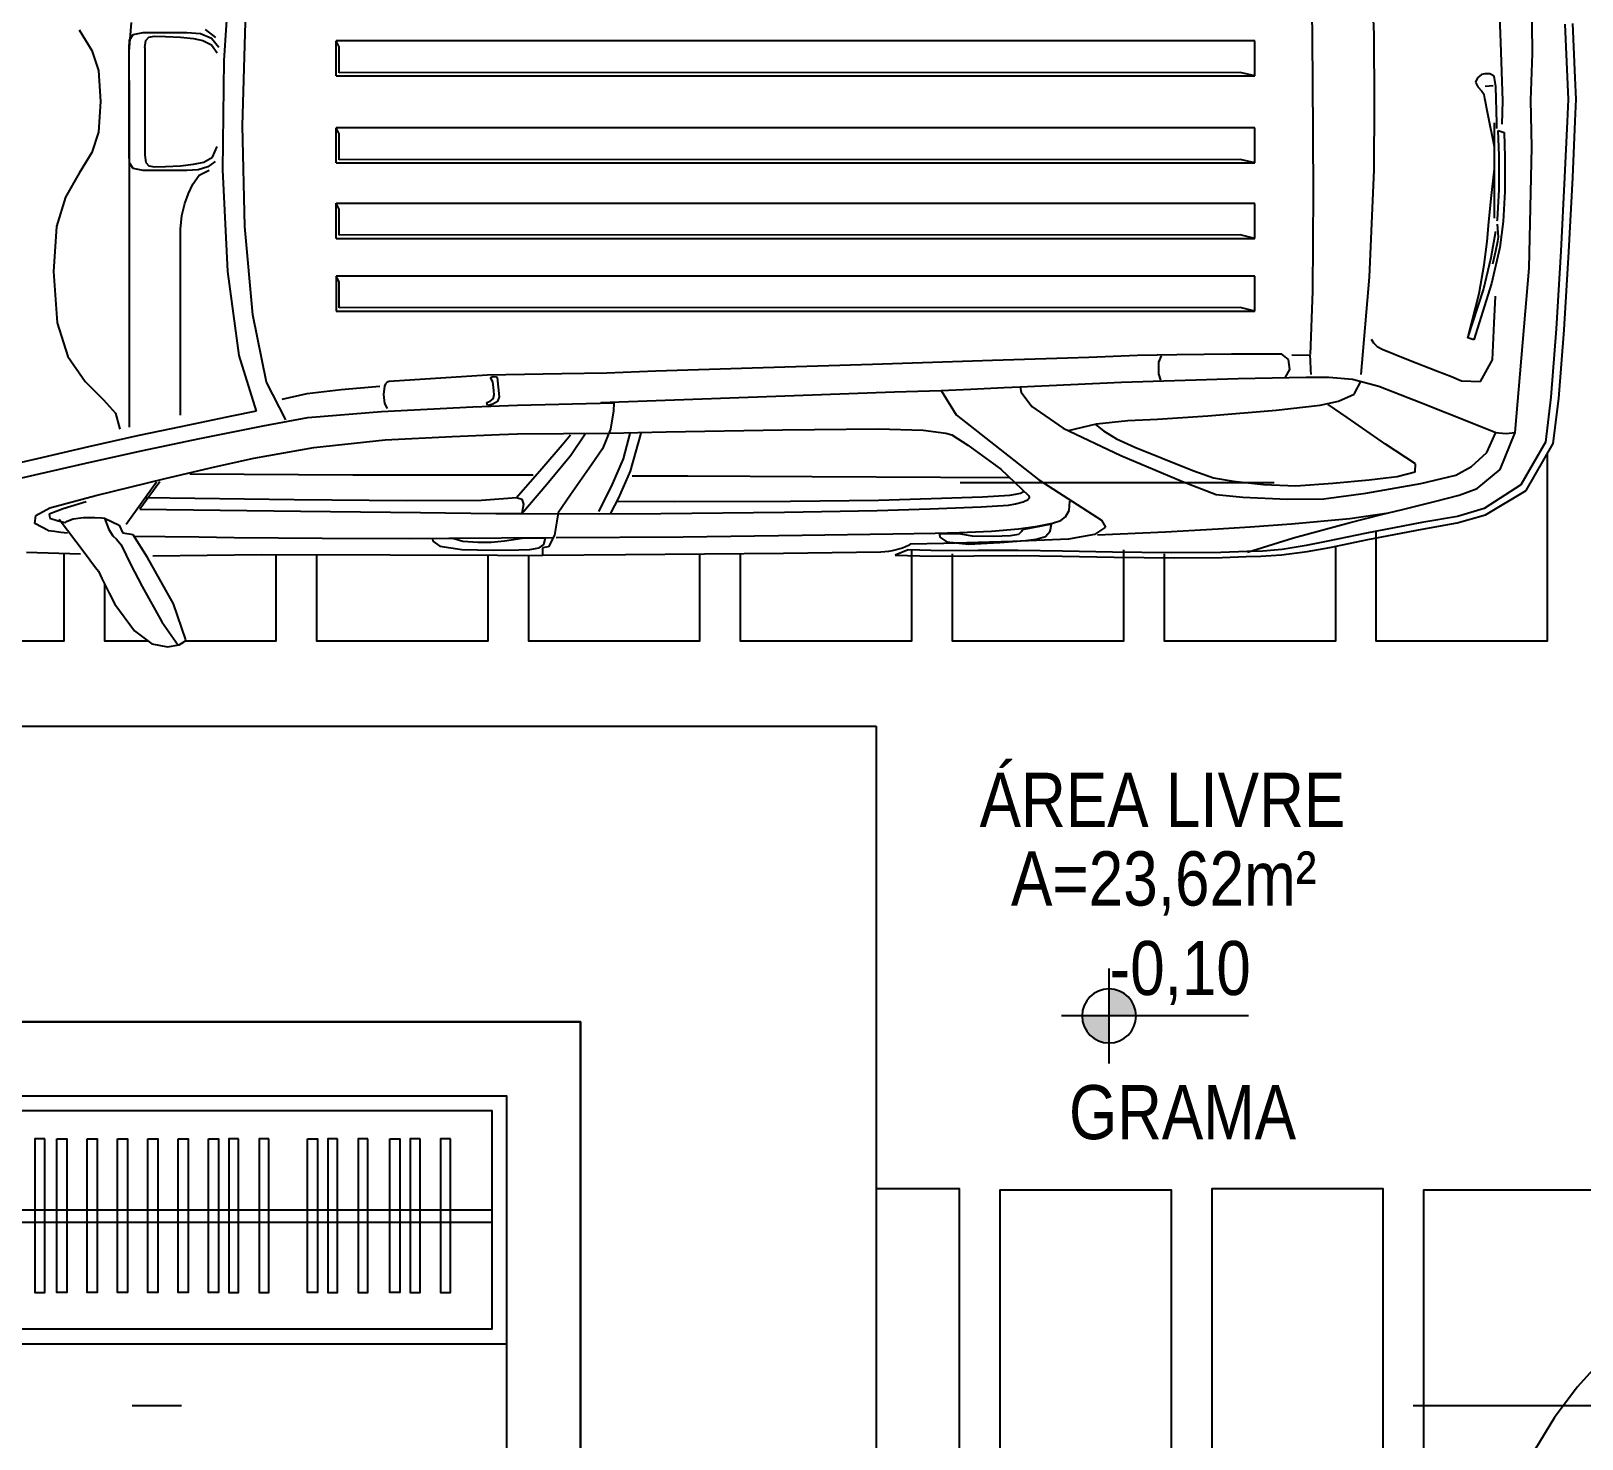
# Model space of a CAD drawing. Header units: millimetres. Extents: x -677 to -23, y -135 to 1112.
# Drawn here: x -116.84 to -113.692, y 844.537 to 847.395 of the extents above; entities that cross this region are included whole.
import ezdxf
from ezdxf.enums import TextEntityAlignment as Align

# ---------------------------------------------------------------- set-up
doc = ezdxf.new("R2010")
doc.units = ezdxf.units.MM
doc.header["$LTSCALE"] = 20
doc.header["$MEASUREMENT"] = 0
doc.header["$PDSIZE"] = -5
for name, pattern in [('DASHDOT2', [0.5, 0.25, -0.125, 0, -0.125]), ('HIDDEN2', [0.1875, 0.125, -0.0625]), ('TRAÇO-2PTOS_P', [0.625, 0.25, -0.125, 0, -0.125, 0, -0.125])]:
    doc.linetypes.add(name, pattern=pattern)
doc.layers.get('0').update_dxf_attribs({"linetype": 'CONTINUOUS'})
doc.layers.get('Defpoints').update_dxf_attribs({"linetype": 'CONTINUOUS'})
for name, color, linetype in [('003', 3, 'CONTINUOUS'), ('AR-ALV', 5, 'CONTINUOUS'), ('ARQ-COB-PROJ', 8, 'TRAÇO-2PTOS_P'), ('COTA', 7, 'CONTINUOUS'), ('DIVERSOS', 1, 'CONTINUOUS'), ('E-txt-g', 3, 'CONTINUOUS'), ('Layer1', 7, 'CONTINUOUS'), ('LAYER7', 4, 'CONTINUOUS')]:
    doc.layers.add(name, color=color, linetype=linetype)
for name, color, linetype, lineweight in [('E-Pen-C', 4, 'CONTINUOUS', 15), ('E-Pen-G', 3, 'CONTINUOUS', 30), ('E-Txt-W', 7, 'CONTINUOUS', 20)]:
    doc.layers.add(name, color=color, linetype=linetype, lineweight=lineweight)
doc.styles.add('F2', font='swissc.ttf')
doc.styles.add('REG60', font='romans.shx', dxfattribs={"width": 0.8, "height": 0.15})
doc.styles.add('REG80', font='romans.shx', dxfattribs={"width": 0.8, "height": 0.2})
doc.dimstyles.new('DIMENSION-1', dxfattribs={"dimtxt": 0.11, "dimasz": 0.07, "dimexe": 1, "dimexo": 0, "dimgap": 0.12, "dimtad": 1, "dimzin": 7, "dimdsep": 46, "dimtxsty": 'F2', "dimblk1": 'TRACO', "dimblk2": 'TRACO', "dimsah": 1, "dimcen": 1, "dimse1": 1, "dimse2": 1, "dimclrd": 256, "dimclre": 256, "dimclrt": 6, "dimadec": 0, "dimazin": 0, "dimtfac": 1, "dimtix": 1, "dimtmove": 2, "dimatfit": 3, "dimldrblk": 'TRACO', "dimfxl": 1, "dimtolj": 1, "dimtzin": 0, "dimarcsym": 0})

# ---------------------------------------------------------------- blocks, each defined once
blk = doc.blocks.new('Austin Mini dessus')
at = {"color": 8, "flags": 128}
for points in [[(1.1117, 3.9516), (1.1466, 3.978)], [(1.1466, 3.978), (1.1788, 3.984)], [(1.1671, 3.9332), (1.2, 3.9805)], [(1.1788, 3.984), (1.2025, 3.9796)], [(1.2159, 3.9699), (1.1905, 3.8965)], [(1.2025, 3.9796), (1.2133, 3.9732)], [(1.2133, 3.9732), (1.2159, 3.9699)], [(1.0718, 3.8974), (1.1117, 3.9516)], [(1.127, 3.8612), (1.1671, 3.9332)], [(1.0455, 3.8453), (1.0602, 3.8752)], [(1.0602, 3.8752), (1.0718, 3.8974)], [(1.1905, 3.8965), (1.1378, 3.8027)], [(1.0383, 3.8304), (1.0455, 3.8453)], [(1.1035, 3.8163), (1.127, 3.8612)], [(1.0093, 3.792), (1.0326, 3.8229)], [(1.0326, 3.8229), (1.0383, 3.8304)], [(1.0947, 3.7975), (1.1035, 3.8163)], [(0.8924, 3.7915), (1.0016, 3.7949)], [(0.9589, 3.7245), (1.0093, 3.792)], [(1.0842, 3.7768), (1.0947, 3.7975)], [(1.1378, 3.8027), (1.1088, 3.7563)], [(1.1489, 3.7991), (1.3693, 3.7967)], [(1.3693, 3.7967), (1.6304, 3.7968)], [(1.6304, 3.7968), (1.8484, 3.7979)], [(1.717, 3.7694), (1.7313, 3.7792)], [(1.7313, 3.7792), (1.7757, 3.7861)], [(1.7757, 3.7861), (1.8394, 3.7873)], [(1.8394, 3.7873), (1.8918, 3.7867)], [(1.8484, 3.7979), (1.9397, 3.7986)], [(1.8918, 3.7867), (1.9135, 3.786)], [(1.9135, 3.786), (1.9326, 3.7832)], [(1.9326, 3.7832), (1.942, 3.7759)], [(2.1078, 3.7972), (1.9397, 3.7986)], [(1.9397, 3.7828), (1.9397, 3.798)], [(1.952, 3.781), (1.9397, 3.7828)], [(1.9641, 3.7571), (1.952, 3.781)], [(2.4284, 3.7942), (2.1078, 3.7972)], [(2.6259, 3.7916), (2.4284, 3.7942)], [(2.6343, 3.7911), (2.6259, 3.7916)], [(2.642, 3.7903), (2.6343, 3.7911)], [(2.649, 3.7893), (2.642, 3.7903)], [(2.6704, 3.7837), (2.649, 3.7893)], [(2.6551, 3.7981), (2.7306, 3.7997)], [(2.6814, 3.7868), (2.6551, 3.7981)], [(2.6822, 3.7782), (2.6704, 3.7837)], [(2.7507, 3.7887), (2.6814, 3.7868)], [(2.6858, 3.7757), (2.6822, 3.7782)], [(2.7306, 3.7997), (2.8147, 3.7991)], [(2.8237, 3.7886), (2.7507, 3.7887)], [(2.8147, 3.7991), (2.9021, 3.7984)], [(2.9048, 3.7882), (2.8237, 3.7886)], [(2.9021, 3.7984), (2.9944, 3.7997)], [(2.9951, 3.7894), (2.9048, 3.7882)], [(2.9944, 3.7997), (3.0997, 3.8021)], [(3.0966, 3.7917), (2.9951, 3.7894)], [(3.2164, 3.793), (3.0966, 3.7917)], [(3.0997, 3.8021), (3.2215, 3.8034)], [(3.316, 3.7921), (3.2164, 3.793)], [(3.2215, 3.8034), (3.3188, 3.8025)], [(3.3693, 3.7904), (3.316, 3.7921)], [(3.3188, 3.8025), (3.3675, 3.8008)], [(3.3675, 3.8008), (3.3972, 3.7998)], [(3.4015, 3.7895), (3.3693, 3.7904)], [(3.3706, 3.7916), (3.4639, 3.7624)], [(3.3972, 3.7998), (3.439, 3.7972)], [(3.4406, 3.7862), (3.4015, 3.7895)], [(3.439, 3.7972), (3.4912, 3.7905)], [(3.4894, 3.7783), (3.4406, 3.7862)], [(3.5334, 3.7691), (3.4894, 3.7783)], [(3.4912, 3.7905), (3.5375, 3.7819)], [(3.5375, 3.7819), (3.6147, 3.7659)], [(0.936, 3.7475), (0.9091, 3.7332)], [(0.936, 3.7475), (0.949, 3.7493)], [(0.949, 3.7493), (0.9623, 3.751)], [(0.9623, 3.751), (0.9758, 3.7525)], [(1.0594, 3.7455), (1.0677, 3.7588)], [(1.0677, 3.7588), (1.0753, 3.7651)], [(1.0753, 3.7651), (1.0842, 3.7768)], [(1.0806, 3.7369), (1.0877, 3.7528)], [(1.1088, 3.7563), (1.0877, 3.7528)], [(1.1098, 3.7592), (1.174, 3.7599)], [(1.174, 3.7599), (1.2419, 3.7604)], [(1.2419, 3.7604), (1.3135, 3.7616)], [(1.3135, 3.7616), (1.4923, 3.7636)], [(1.4923, 3.7636), (1.6691, 3.7637)], [(1.6691, 3.7637), (1.7492, 3.7633)], [(1.716, 3.7644), (1.717, 3.7694)], [(1.7576, 3.764), (1.716, 3.7644)], [(1.7492, 3.7633), (1.9626, 3.7616)], [(1.7781, 3.7702), (1.7576, 3.764)], [(1.8082, 3.7719), (1.7781, 3.7702)], [(1.8354, 3.7719), (1.8082, 3.7719)], [(1.8622, 3.7696), (1.8354, 3.7719)], [(1.8896, 3.7653), (1.8622, 3.7696)], [(1.9022, 3.763), (1.8896, 3.7653)], [(1.9455, 3.763), (1.9022, 3.763)], [(1.942, 3.7759), (1.9455, 3.763)], [(1.9688, 3.7285), (1.9641, 3.7571)], [(1.9674, 3.7618), (2.2252, 3.7604)], [(2.2252, 3.7604), (2.4664, 3.7574)], [(2.4664, 3.7574), (2.6503, 3.7544)], [(2.6503, 3.7544), (2.7365, 3.753)], [(2.7538, 3.7741), (2.6858, 3.7757)], [(2.7365, 3.753), (2.7855, 3.7519)], [(2.7449, 3.7554), (2.7458, 3.7609)], [(2.7845, 3.7544), (2.7449, 3.7554)], [(2.7458, 3.7609), (2.7598, 3.7709)], [(2.8931, 3.7702), (2.7538, 3.7741)], [(2.7598, 3.7709), (2.8041, 3.7753)], [(2.8122, 3.7594), (2.7845, 3.7544)], [(2.7855, 3.7519), (2.851, 3.7488)], [(2.8041, 3.7753), (2.8678, 3.772)], [(2.8551, 3.7596), (2.8122, 3.7594)], [(2.851, 3.7488), (2.9058, 3.7442)], [(2.8891, 3.7588), (2.8551, 3.7596)], [(2.8678, 3.772), (2.9199, 3.7677)], [(2.9053, 3.7556), (2.8891, 3.7588)], [(3.0069, 3.7651), (2.8931, 3.7702)], [(2.9118, 3.7497), (2.9053, 3.7556)], [(2.913, 3.7465), (2.9118, 3.7497)], [(2.9725, 3.7349), (2.913, 3.7465)], [(2.9199, 3.7677), (2.9416, 3.7655)], [(2.9416, 3.7655), (2.9606, 3.76)], [(2.9606, 3.76), (2.9698, 3.7493)], [(2.9698, 3.7493), (2.9725, 3.7349)], [(3.0599, 3.7557), (3.0069, 3.7651)], [(3.0819, 3.7412), (3.0599, 3.7557)], [(3.0661, 3.7568), (3.2036, 3.7505)], [(3.2036, 3.7505), (3.3106, 3.7441)], [(3.4639, 3.7624), (3.5784, 3.7316)], [(3.6119, 3.753), (3.5334, 3.7691)], [(3.7239, 3.7317), (3.6119, 3.753)], [(3.6147, 3.7659), (3.7245, 3.7448)], [(0.9091, 3.7332), (0.9111, 3.717)], [(0.9111, 3.717), (0.9395, 3.7016)], [(0.9383, 3.7145), (0.9395, 3.7228)], [(0.9665, 3.7034), (0.9383, 3.7145)], [(0.9395, 3.7228), (0.9564, 3.7282)], [(0.9564, 3.7282), (0.9673, 3.7309)], [(0.9673, 3.7309), (0.9712, 3.7316)], [(0.9712, 3.7316), (0.975, 3.7288)], [(0.975, 3.7288), (0.9869, 3.7238)], [(0.9869, 3.7238), (1.0083, 3.721)], [(1.0083, 3.721), (1.031, 3.7215)], [(1.031, 3.7215), (1.0455, 3.7223)], [(1.0455, 3.7223), (1.0506, 3.7228)], [(1.0506, 3.7228), (1.0594, 3.7455)], [(1.0506, 3.7228), (1.0806, 3.7369)], [(1.0947, 3.7351), (1.1565, 3.6487)], [(1.9715, 3.7117), (1.9688, 3.7285)], [(2.9058, 3.7442), (2.9441, 3.7386)], [(2.9441, 3.7386), (2.9744, 3.7329)], [(2.9469, 3.6452), (3.0743, 3.7267)], [(2.9744, 3.7329), (2.9916, 3.7274)], [(2.9916, 3.7274), (3.001, 3.7198)], [(3.001, 3.7198), (3.0087, 3.7071)], [(3.0743, 3.7267), (3.0819, 3.7412)], [(3.3106, 3.7441), (3.3759, 3.7402)], [(3.3759, 3.7402), (3.4593, 3.7344)], [(3.4593, 3.7344), (3.5777, 3.7235)], [(3.5777, 3.7235), (3.6563, 3.7118)], [(3.5784, 3.7316), (3.6421, 3.7153)], [(3.6421, 3.7153), (3.6846, 3.7048)], [(3.7964, 3.7192), (3.7239, 3.7317)], [(3.7245, 3.7448), (3.7958, 3.7324)], [(3.7958, 3.7324), (3.8536, 3.716)], [(3.8504, 3.7028), (3.7964, 3.7192)], [(3.8536, 3.716), (3.9358, 3.6662)], [(0.9395, 3.7016), (1.0331, 3.6766)], [(1.0136, 3.6893), (0.9665, 3.7034)], [(1.1226, 3.7043), (1.4484, 3.7087)], [(1.1626, 3.649), (1.1226, 3.7043)], [(1.1335, 3.6804), (1.4355, 3.6849)], [(1.4355, 3.6849), (1.6643, 3.6871)], [(1.4484, 3.7087), (1.6921, 3.7115)], [(1.6643, 3.6871), (1.816, 3.6859)], [(1.6921, 3.7115), (1.8449, 3.713)], [(1.816, 3.6859), (1.8868, 3.6804)], [(1.8449, 3.713), (1.8979, 3.7134)], [(1.8868, 3.6804), (1.8979, 3.6843)], [(1.8979, 3.7134), (2.0543, 3.714)], [(1.8979, 3.7134), (1.9484, 3.6539)], [(1.9009, 3.6943), (1.8979, 3.7134)], [(1.8979, 3.6843), (1.9009, 3.6943)], [(1.9964, 3.6756), (1.9715, 3.7117)], [(2.0537, 3.7091), (2.0796, 3.6584)], [(2.0543, 3.714), (2.1798, 3.7129)], [(2.094, 3.6816), (2.0773, 3.7122)], [(2.0918, 3.6884), (2.2083, 3.6887)], [(2.1798, 3.7129), (2.4309, 3.7103)], [(2.2083, 3.6887), (2.4426, 3.6885)], [(2.4309, 3.7103), (2.6188, 3.7069)], [(2.4426, 3.6885), (2.6215, 3.6864)], [(2.6188, 3.7069), (2.7259, 3.7034)], [(2.6215, 3.6864), (2.7286, 3.6829)], [(2.7259, 3.7034), (2.8298, 3.6998)], [(2.7286, 3.6829), (2.8326, 3.6793)], [(2.8298, 3.6998), (2.8852, 3.6963)], [(2.8852, 3.6963), (2.8995, 3.6935)], [(2.8995, 3.6935), (2.9148, 3.6898)], [(2.9148, 3.6898), (2.9254, 3.6845)], [(2.9269, 3.6823), (2.9254, 3.6845)], [(3.0087, 3.7071), (3.01, 3.6884)], [(3.361, 3.68), (3.4507, 3.6839)], [(3.4507, 3.6839), (3.525, 3.6834)], [(3.525, 3.6834), (3.6102, 3.6722)], [(3.6846, 3.7048), (3.7528, 3.688)], [(3.7528, 3.688), (3.8, 3.6763)], [(3.9251, 3.6552), (3.8504, 3.7028)], [(1.0331, 3.6766), (1.174, 3.6425)], [(1.8868, 3.6804), (1.9382, 3.6219)], [(1.9484, 3.6539), (1.9968, 3.5949)], [(2.0389, 3.6143), (1.9964, 3.6756)], [(2.0796, 3.6584), (2.1036, 3.6021)], [(2.1175, 3.6272), (2.094, 3.6816)], [(2.8326, 3.6793), (2.8879, 3.6758)], [(2.8698, 3.6229), (2.9257, 3.6769)], [(2.8879, 3.6758), (2.8994, 3.674)], [(2.8994, 3.674), (2.9094, 3.6722)], [(2.9094, 3.6722), (2.9171, 3.6679)], [(2.9257, 3.6769), (2.9271, 3.6797)], [(2.9271, 3.6797), (2.9269, 3.6823)], [(3.2381, 3.6482), (3.3067, 3.6745)], [(3.3067, 3.6745), (3.361, 3.68)], [(3.3411, 3.6477), (3.4025, 3.6546)], [(3.4025, 3.6546), (3.4682, 3.6568)], [(3.4682, 3.6568), (3.5432, 3.6518)], [(3.5432, 3.6518), (3.6174, 3.6446)], [(3.6102, 3.6722), (3.7219, 3.6526)], [(3.7219, 3.6526), (3.793, 3.6355)], [(3.8, 3.6763), (3.8361, 3.6624)], [(3.8361, 3.6624), (3.8831, 3.6237)], [(3.9748, 3.5682), (3.9251, 3.6552)], [(3.9358, 3.6662), (3.9909, 3.5714)], [(0.8566, 3.6469), (0.909, 3.6348)], [(0.909, 3.6348), (1.0218, 3.609)], [(1.174, 3.6425), (1.2747, 3.6187)], [(1.2235, 3.6328), (1.5547, 3.6348)], [(1.5547, 3.6348), (1.8149, 3.6349)], [(1.8149, 3.6349), (1.9203, 3.6346)], [(1.9382, 3.6219), (1.9794, 3.5737)], [(2.1391, 3.55), (2.1175, 3.6272)], [(2.1218, 3.6365), (2.2347, 3.637)], [(2.2347, 3.637), (2.4865, 3.6382)], [(2.4865, 3.6382), (2.7473, 3.6393)], [(2.7473, 3.6393), (2.8869, 3.6399)], [(2.7793, 3.5129), (2.9469, 3.6452)], [(2.7871, 3.6502), (3.4246, 3.6502)], [(2.8029, 3.5745), (2.8698, 3.6229)], [(3.1134, 3.5955), (3.2381, 3.6482)], [(3.1969, 3.6007), (3.2592, 3.6259)], [(3.2592, 3.6259), (3.3014, 3.6408)], [(3.3014, 3.6408), (3.3411, 3.6477)], [(3.6174, 3.6446), (3.651, 3.6408)], [(3.651, 3.6408), (3.6741, 3.6378)], [(3.6741, 3.6378), (3.7107, 3.6285)], [(3.7107, 3.6285), (3.7113, 3.6124)], [(3.793, 3.6355), (3.8251, 3.6178)], [(3.8831, 3.6237), (3.9133, 3.5491)], [(0.9143, 3.6021), (0.8666, 3.6133)], [(1.0183, 3.578), (0.9143, 3.6021)], [(1.0218, 3.609), (1.1282, 3.5852)], [(1.2747, 3.6187), (1.3537, 3.601)], [(1.3537, 3.601), (1.4755, 3.5794)], [(1.9968, 3.5949), (2.0262, 3.5518)], [(2.0615, 3.5818), (2.0389, 3.6143)], [(2.1036, 3.6021), (2.1179, 3.5483)], [(2.9962, 3.5397), (3.1134, 3.5955)], [(3.1417, 3.5787), (3.1969, 3.6007)], [(3.7113, 3.6124), (3.6503, 3.5725)], [(3.8251, 3.6178), (3.8563, 3.5892)], [(3.8563, 3.5892), (3.8742, 3.5491)], [(1.12, 3.5551), (1.0183, 3.578)], [(1.1282, 3.5852), (1.2404, 3.5618)], [(1.2404, 3.5618), (1.3729, 3.5353)], [(1.4755, 3.5794), (1.6204, 3.564)], [(1.6204, 3.564), (1.7565, 3.5569)], [(1.7565, 3.5569), (1.8523, 3.5529)], [(1.9794, 3.5737), (1.9962, 3.5536)], [(2.0778, 3.5418), (2.0615, 3.5818)], [(2.7705, 3.5534), (2.8029, 3.5745)], [(3.0778, 3.5457), (3.1044, 3.562)], [(3.1044, 3.562), (3.1417, 3.5787)], [(3.6503, 3.5725), (3.5724, 3.5187)], [(3.9862, 3.4773), (3.9748, 3.5682)], [(3.9909, 3.5714), (4.0023, 3.48)], [(1.0731, 3.5095), (1.0817, 3.5421)], [(1.1011, 3.5379), (1.1017, 3.2922)], [(1.2053, 3.5371), (1.12, 3.5551)], [(1.3084, 3.5158), (1.2053, 3.5371)], [(1.3729, 3.5353), (1.4635, 3.5186)], [(1.8523, 3.5529), (1.8885, 3.5517)], [(1.8885, 3.5517), (2.0756, 3.55)], [(2.0756, 3.55), (2.1906, 3.5477)], [(2.0837, 3.5046), (2.0778, 3.5418)], [(2.1906, 3.5477), (2.4267, 3.5434)], [(2.4267, 3.5434), (2.6206, 3.5411)], [(2.6206, 3.5411), (2.712, 3.5443)], [(2.712, 3.5443), (2.7579, 3.5502)], [(2.7579, 3.5502), (2.7705, 3.5534)], [(2.9326, 3.496), (2.9962, 3.5397)], [(3.0068, 3.545), (3.0636, 3.5315)], [(3.0618, 3.5326), (3.0778, 3.5457)], [(3.0636, 3.5315), (3.1275, 3.5247)], [(3.7236, 3.4885), (3.8253, 3.5293)], [(3.8253, 3.5293), (3.8742, 3.5491)], [(3.8742, 3.5491), (3.8804, 3.5498)], [(3.8804, 3.5498), (3.8953, 3.5506)], [(3.8953, 3.5506), (3.9133, 3.5491)], [(3.9133, 3.5491), (3.9421, 3.2156)], [(1.0484, 3.4825), (1.0731, 3.5095)], [(1.2049, 3.5135), (1.2049, 3.1364)], [(1.3585, 3.5054), (1.3084, 3.5158)], [(1.323, 3.3924), (1.3585, 3.5054)], [(1.4186, 3.5228), (1.3793, 3.4466)], [(1.4635, 3.5186), (1.6129, 3.5061)], [(1.6129, 3.5061), (1.7979, 3.497)], [(1.619, 3.4901), (1.6245, 3.4999)], [(1.7979, 3.497), (1.8885, 3.4935)], [(1.8276, 3.494), (1.8263, 3.4879)], [(1.8388, 3.4912), (1.8276, 3.494)], [(2.0844, 3.4883), (2.0837, 3.5046)], [(2.7489, 3.4635), (2.7793, 3.5129)], [(2.9113, 3.4668), (2.9326, 3.496)], [(3.1275, 3.5247), (3.1878, 3.5219)], [(3.1878, 3.5219), (3.29, 3.5153)], [(3.29, 3.5153), (3.4288, 3.5036)], [(3.4288, 3.5036), (3.5179, 3.4935)], [(3.5724, 3.5187), (3.5339, 3.4917)], [(1.0114, 3.445), (1.0484, 3.4825)], [(1.4113, 3.481), (1.462, 3.47)], [(1.462, 3.47), (1.5309, 3.4613)], [(1.6169, 3.4714), (1.619, 3.4901)], [(1.6186, 3.4546), (1.6169, 3.4714)], [(1.8263, 3.4879), (1.8336, 3.4853)], [(1.8336, 3.4853), (1.8396, 3.4804)], [(1.8409, 3.4637), (1.8386, 3.4462)], [(1.8484, 3.4859), (1.8388, 3.4912)], [(1.8396, 3.4804), (1.8416, 3.4732)], [(1.8416, 3.4732), (1.8409, 3.4637)], [(1.8478, 3.437), (1.8517, 3.4767)], [(1.8517, 3.4767), (1.8484, 3.4859)], [(1.8885, 3.4935), (2.0844, 3.4883)], [(2.0579, 3.4882), (2.4134, 3.475)], [(2.4134, 3.475), (2.6537, 3.4666)], [(2.6537, 3.4666), (2.7489, 3.4635)], [(2.7489, 3.4635), (2.8086, 3.4608)], [(2.9092, 3.4563), (2.9113, 3.4668)], [(3.5179, 3.4935), (3.5549, 3.4854)], [(3.5549, 3.4854), (3.5868, 3.4709)], [(3.5868, 3.4709), (3.6013, 3.4438)], [(3.6368, 3.4545), (3.7236, 3.4885)], [(3.9969, 3.3387), (3.9862, 3.4773)], [(4.0023, 3.48), (4.0132, 3.3405)], [(0.9762, 3.3945), (1.0114, 3.445)], [(1.3793, 3.4466), (1.3517, 3.3099)], [(1.5309, 3.4613), (1.6094, 3.4548)], [(1.6207, 3.4502), (1.6186, 3.4546)], [(1.6242, 3.4468), (1.6207, 3.4502)], [(1.6285, 3.4452), (1.6242, 3.4468)], [(1.8272, 3.4328), (1.6285, 3.4452)], [(1.9786, 3.4297), (1.8272, 3.4328)], [(1.8386, 3.4462), (1.8339, 3.4369)], [(1.8339, 3.4369), (1.8395, 3.4349)], [(1.8395, 3.4349), (1.8452, 3.4359)], [(1.8452, 3.4359), (1.8478, 3.437)], [(2.8086, 3.4608), (2.8767, 3.4577)], [(2.8767, 3.4577), (2.9092, 3.4563)], [(2.9092, 3.4563), (3.1149, 3.4465)], [(3.1149, 3.4465), (3.3513, 3.4394)], [(3.1945, 3.4428), (3.1904, 3.4299)], [(3.3513, 3.4394), (3.4895, 3.4367)], [(3.4471, 3.4365), (3.4563, 3.4213)], [(3.4895, 3.4367), (3.5356, 3.4366)], [(3.4982, 3.4219), (3.4986, 3.4312)], [(3.5356, 3.4366), (3.5836, 3.4404)], [(3.5836, 3.4404), (3.6368, 3.4545)], [(3.6013, 3.4314), (3.6181, 3.2335)], [(3.756, 3.4243), (3.7841, 3.435)], [(3.7841, 3.435), (3.8045, 3.444)], [(3.8045, 3.444), (3.8435, 3.4455)], [(3.8435, 3.4455), (3.8675, 3.4012)], [(2.0699, 3.4284), (1.9786, 3.4297)], [(2.1695, 3.4247), (2.0699, 3.4284)], [(2.3653, 3.4184), (2.1695, 3.4247)], [(2.6091, 3.4106), (2.3653, 3.4184)], [(2.8528, 3.4028), (2.6091, 3.4106)], [(3.0481, 3.3965), (2.8528, 3.4028)], [(3.1904, 3.4299), (3.1906, 3.4059)], [(3.1906, 3.4059), (3.1955, 3.3932)], [(3.4534, 3.4004), (3.4403, 3.3899)], [(3.4563, 3.4213), (3.4534, 3.4004)], [(3.4969, 3.3921), (3.4973, 3.4027)], [(3.4973, 3.4027), (3.4982, 3.4219)], [(3.6439, 3.38), (3.6968, 3.4013)], [(3.6968, 3.4013), (3.756, 3.4243)], [(3.8675, 3.4012), (3.8692, 3.3713)], [(0.9547, 3.3266), (0.9762, 3.3945)], [(1.3004, 3.222), (1.323, 3.3924)], [(3.147, 3.3929), (3.0481, 3.3965)], [(3.2267, 3.3909), (3.147, 3.3929)], [(3.3378, 3.39), (3.2267, 3.3909)], [(3.4403, 3.3899), (3.3378, 3.39)], [(3.4605, 3.391), (3.4969, 3.3921)], [(3.4984, 3.3906), (3.5032, 3.2619)], [(3.6261, 3.3671), (3.6334, 3.3741)], [(3.6334, 3.3741), (3.6439, 3.38)], [(3.8692, 3.3713), (3.8712, 3.3271)], [(3.6215, 3.3593), (3.6261, 3.3671)], [(3.8294, 3.3605), (3.8176, 3.3569)], [(3.8176, 3.3569), (3.8402, 3.2669)], [(3.8176, 3.3569), (3.8491, 3.259)], [(3.8656, 3.2467), (3.8294, 3.3605)], [(4.0064, 3.181), (3.9969, 3.3387)], [(4.0132, 3.3405), (4.0227, 3.1819)], [(0.9474, 3.2223), (0.9547, 3.3266)], [(1.3517, 3.3099), (1.3356, 3.1305)], [(3.8712, 3.3271), (3.8736, 3.2722)], [(1.1017, 3.2922), (1.1017, 3.0712)], [(1.521, 3.3024), (3.3849, 3.3024)], [(1.521, 3.2314), (1.521, 3.3024)], [(3.3552, 3.2953), (1.5269, 3.296)], [(1.5269, 3.296), (1.5269, 3.2434)], [(3.3849, 3.3024), (3.3552, 3.2953)], [(3.3849, 3.3024), (3.3849, 3.2314)], [(1.5269, 3.2434), (1.521, 3.2314)], [(3.5032, 3.2619), (3.5043, 3.0618)], [(3.8402, 3.2669), (3.8508, 3.2084)], [(3.8491, 3.259), (3.8648, 3.1939)], [(3.8822, 3.1732), (3.8656, 3.2467)], [(0.9535, 3.1308), (0.9474, 3.2223)], [(1.2904, 3.0155), (1.3004, 3.222)], [(3.3849, 3.2314), (1.521, 3.2314)], [(3.6181, 3.2335), (3.6277, 3.0159)], [(3.9421, 3.2156), (3.9474, 2.9699)], [(3.8508, 3.2084), (3.8565, 3.1612)], [(3.8648, 3.1939), (3.8741, 3.1401)], [(3.868, 3.2065), (3.8741, 3.1805)], [(3.8741, 3.1805), (3.8782, 3.1603)], [(4.0139, 3.0308), (4.0064, 3.181)], [(4.0227, 3.1819), (4.0303, 3.0312)], [(1.521, 3.1548), (3.3849, 3.1548)], [(1.521, 3.1548), (3.3849, 3.1548)], [(1.521, 3.1548), (1.521, 3.0837)], [(3.3552, 3.1477), (1.5269, 3.1484)], [(1.5269, 3.1484), (1.5269, 3.0958)], [(3.3849, 3.1548), (3.3552, 3.1477)], [(3.3849, 3.1548), (3.3849, 3.0838)], [(3.8565, 3.1612), (3.8604, 3.1213)], [(3.8797, 3.1523), (3.8778, 3.1263)], [(3.8782, 3.1603), (3.8797, 3.1523)], [(3.8893, 3.1208), (3.8822, 3.1732)], [(0.9712, 3.0712), (0.9535, 3.1308)], [(1.2049, 3.1364), (1.2077, 3.1082)], [(1.3356, 3.1305), (1.3308, 2.9266)], [(3.8604, 3.1213), (3.8653, 3.0676)], [(3.8772, 3.1193), (3.8773, 3.1186)], [(3.8773, 3.1186), (3.8774, 3.1179)], [(3.8774, 3.1179), (3.8775, 3.1172)], [(3.8775, 3.1172), (3.8809, 3.056)], [(3.8927, 3.0595), (3.8893, 3.1208)], [(1.2077, 3.1082), (1.214, 3.084)], [(1.5269, 3.0958), (1.521, 3.0837)], [(3.8718, 3.1136), (3.8718, 3.0663)], [(0.9991, 3.0226), (0.9712, 3.0712)], [(1.1017, 3.0712), (1.1013, 2.893)], [(1.214, 3.084), (1.2213, 3.064)], [(1.2213, 3.064), (1.2296, 3.0447)], [(3.3849, 3.0838), (1.521, 3.0838)], [(3.5043, 3.0618), (3.503, 2.8311)], [(3.8653, 3.0676), (3.8715, 3.0137)], [(3.8718, 3.0663), (3.8715, 2.9763)], [(3.8809, 3.056), (3.8809, 2.9867)], [(3.8927, 2.9903), (3.8927, 3.0595)], [(1.0249, 2.9807), (0.9991, 3.0226)], [(1.2296, 3.0447), (1.2425, 3.0269)], [(1.2425, 3.0269), (1.263, 3.0168)], [(4.019, 2.9175), (4.0139, 3.0308)], [(4.0303, 3.0312), (4.0353, 2.9173)], [(1.1016, 3.0013), (1.1008, 2.9854)], [(1.1087, 3.0128), (1.1016, 3.0013)], [(1.1289, 3.0172), (1.1087, 3.0128)], [(1.2179, 3.0172), (1.1289, 3.0172)], [(1.1326, 2.9863), (1.1344, 3.0006)], [(1.1344, 3.0006), (1.1406, 3.0076)], [(1.1406, 3.0076), (1.1521, 3.0095)], [(1.1521, 3.0095), (1.1745, 3.009)], [(1.1745, 3.009), (1.2048, 3.0074)], [(1.2048, 3.0074), (1.2315, 3.0045)], [(1.2406, 3.0157), (1.2179, 3.0172)], [(1.2315, 3.0045), (1.2524, 3.0002)], [(1.2601, 3.01), (1.2406, 3.0157)], [(1.2524, 3.0002), (1.27, 2.9903)], [(1.275, 2.9987), (1.2601, 3.01)], [(1.27, 2.9903), (1.2792, 2.9682)], [(1.2927, 2.7938), (1.2904, 3.0155)], [(1.521, 3.0018), (3.3849, 3.0018)], [(1.521, 3.0018), (1.521, 2.9307)], [(1.521, 3.0017), (3.3849, 3.0017)], [(3.3552, 2.9947), (1.5269, 2.9954)], [(1.5269, 2.9954), (1.5269, 2.9427)], [(3.3849, 3.0017), (3.3552, 2.9947)], [(3.3849, 3.0018), (3.3849, 2.9307)], [(3.6277, 3.0159), (3.6279, 2.8795)], [(3.8911, 2.9399), (3.8927, 2.9903)], [(1.0386, 2.9396), (1.0249, 2.9807)], [(1.1008, 2.9854), (1.1008, 2.7686)], [(1.1326, 2.7677), (1.1326, 2.9863)], [(3.8717, 2.9689), (3.8581, 2.9022)], [(3.8715, 2.9763), (3.8713, 2.9207)], [(3.8809, 2.9867), (3.8793, 2.9363)], [(3.9474, 2.9699), (3.9456, 2.8742)], [(1.0427, 2.877), (1.0386, 2.9396)], [(1.5269, 2.9427), (1.521, 2.9307)], [(3.3849, 2.9307), (1.521, 2.9307)], [(3.8764, 2.9319), (3.8763, 2.9214)], [(3.8793, 2.9363), (3.8911, 2.9399)], [(1.3308, 2.9266), (1.3369, 2.7159)], [(3.8581, 2.9022), (3.8521, 2.8707)], [(3.8763, 2.9214), (3.8745, 2.8469)], [(3.8871, 2.9232), (3.8888, 2.876)], [(4.0208, 2.8728), (4.019, 2.9175)], [(4.0353, 2.9173), (4.0372, 2.8721)], [(1.0386, 2.8145), (1.0427, 2.877)], [(1.1013, 2.893), (1.1007, 2.7756)], [(3.6279, 2.8795), (3.6277, 2.7413)], [(3.8521, 2.8707), (3.8507, 2.8629)], [(3.8888, 2.876), (3.8844, 2.7575)], [(3.9456, 2.8742), (3.9489, 2.78)], [(4.0141, 2.7205), (4.0208, 2.8728)], [(4.0372, 2.8721), (4.0353, 2.829)], [(3.8333, 2.8378), (3.8378, 2.8476)], [(3.8369, 2.8289), (3.8333, 2.8378)], [(3.8378, 2.8476), (3.8458, 2.8564)], [(3.8458, 2.8564), (3.8507, 2.8629)], [(3.8688, 2.8456), (3.8527, 2.8468)], [(3.8745, 2.8469), (3.8712, 2.8257)], [(1.0249, 2.7734), (1.0386, 2.8145)], [(1.521, 2.8252), (3.3849, 2.8252)], [(1.521, 2.8252), (3.3849, 2.8252)], [(1.521, 2.8252), (1.521, 2.7541)], [(3.3552, 2.8181), (1.5269, 2.8188)], [(1.5269, 2.8188), (1.5269, 2.7662)], [(3.3849, 2.8252), (3.3552, 2.8181)], [(3.3849, 2.8252), (3.3849, 2.7542)], [(3.503, 2.8311), (3.5007, 2.6103)], [(3.8449, 2.8226), (3.8369, 2.8289)], [(3.8518, 2.8207), (3.8449, 2.8226)], [(3.8621, 2.821), (3.8518, 2.8207)], [(3.8712, 2.8257), (3.8621, 2.821)], [(4.0353, 2.829), (4.0303, 2.7187)], [(0.9991, 2.7314), (1.0249, 2.7734)], [(1.1007, 2.7756), (1.1055, 2.717)], [(1.268, 2.7619), (1.2795, 2.7785)], [(1.307, 2.578), (1.2927, 2.7938)], [(3.9489, 2.78), (3.9462, 2.5372)], [(1.1008, 2.7686), (1.1016, 2.7527)], [(1.1016, 2.7527), (1.1087, 2.7412)], [(1.1087, 2.7412), (1.1289, 2.7368)], [(1.1326, 2.7677), (1.1344, 2.7534)], [(1.1344, 2.7534), (1.1406, 2.7464)], [(1.1406, 2.7464), (1.1521, 2.7446)], [(1.1521, 2.7446), (1.1745, 2.745)], [(1.1745, 2.745), (1.2048, 2.7466)], [(1.2048, 2.7466), (1.2315, 2.7495)], [(1.2179, 2.7368), (1.2453, 2.7392)], [(1.2315, 2.7495), (1.2505, 2.7536)], [(1.2453, 2.7392), (1.2676, 2.7483)], [(1.2505, 2.7536), (1.268, 2.7619)], [(1.2551, 2.7309), (1.276, 2.7469)], [(1.2676, 2.7483), (1.2824, 2.7671)], [(1.5269, 2.7662), (1.521, 2.7541)], [(3.3849, 2.7542), (1.521, 2.7542)], [(3.6277, 2.7413), (3.6181, 2.5203)], [(3.8844, 2.7575), (3.8754, 2.5224)], [(1.1289, 2.7368), (1.2179, 2.7368)]]:
    blk.add_lwpolyline(points, dxfattribs=at)
blk = doc.blocks.new('TRACO')
at = {"layer": 'E-Pen-C'}
for p, q in [((0, 1), (0, -1)), ((-1, 0), (1, 0))]:
    blk.add_line(p, q, dxfattribs=at)
at = {"layer": 'E-Pen-G'}
blk.add_line((-0.424, -0.424), (0.424, 0.424), dxfattribs=at)
blk = doc.blocks.new('*D670')
at = {"color": 4, "lineweight": -2}
blk.add_line((-119.0046, 849.2568), (-115.9446, 849.2568), dxfattribs=at)
at = {"layer": 'Defpoints', "color": 0, "linetype": 'Continuous'}
for p in [(-115.8746, 849.2568), (-119.0746, 847.434), (-115.8746, 845.234)]:
    blk.add_point(p, dxfattribs=at)
at = {"color": 4, "linetype": 'Continuous', "lineweight": -2, "xscale": 0.07, "yscale": 0.07, "zscale": 0.07, "rotation": 180}
blk.add_blockref('TRACO', (-119.0746, 849.2568), dxfattribs=at)
at = {"color": 4, "linetype": 'Continuous', "lineweight": -2, "xscale": 0.07, "yscale": 0.07, "zscale": 0.07}
blk.add_blockref('TRACO', (-115.8746, 849.2568), dxfattribs=at)
at = {"color": 4, "linetype": 'Continuous', "insert": (-117.4746, 849.4334), "char_height": 0.11, "attachment_point": 5, "style": 'F2'}
blk.add_mtext('\\A1;3.20', dxfattribs=at)
blk = doc.blocks.new('*D838')
at = {"color": 4, "lineweight": -2}
for p, q in [((-115.9446, 849.2568), (-116.0146, 849.2568)), ((-115.8746, 849.2568), (-115.7246, 849.2568)), ((-115.6546, 849.2568), (-115.5846, 849.2568))]:
    blk.add_line(p, q, dxfattribs=at)
at = {"layer": 'Defpoints', "color": 0, "linetype": 'Continuous'}
for p in [(-115.7246, 849.2568), (-115.7246, 845.384), (-115.8746, 845.234)]:
    blk.add_point(p, dxfattribs=at)
at = {"color": 4, "linetype": 'Continuous', "lineweight": -2, "xscale": 0.07, "yscale": 0.07, "zscale": 0.07}
blk.add_blockref('TRACO', (-115.8746, 849.2568), dxfattribs=at)
at = {"color": 4, "linetype": 'Continuous', "lineweight": -2, "xscale": 0.07, "yscale": 0.07, "zscale": 0.07, "rotation": 180}
blk.add_blockref('TRACO', (-115.7246, 849.2568), dxfattribs=at)
at = {"color": 4, "linetype": 'Continuous', "insert": (-115.7996, 849.4333), "char_height": 0.11, "attachment_point": 5, "style": 'F2'}
blk.add_mtext('\\A1;.15', dxfattribs=at)
blk = doc.blocks.new('*D839')
at = {"color": 4, "lineweight": -2}
blk.add_line((-115.6546, 849.2568), (-112.8046, 849.2568), dxfattribs=at)
at = {"layer": 'Defpoints', "color": 0, "linetype": 'Continuous'}
for p in [(-112.7346, 849.2568), (-112.7346, 848.934), (-115.7246, 845.384)]:
    blk.add_point(p, dxfattribs=at)
at = {"color": 4, "linetype": 'Continuous', "lineweight": -2, "xscale": 0.07, "yscale": 0.07, "zscale": 0.07, "rotation": 180}
blk.add_blockref('TRACO', (-115.7246, 849.2568), dxfattribs=at)
at = {"color": 4, "linetype": 'Continuous', "lineweight": -2, "xscale": 0.07, "yscale": 0.07, "zscale": 0.07}
blk.add_blockref('TRACO', (-112.7346, 849.2568), dxfattribs=at)
at = {"color": 4, "linetype": 'Continuous', "insert": (-114.2296, 849.4334), "char_height": 0.11, "attachment_point": 5, "style": 'F2'}
blk.add_mtext('\\A1;2.99', dxfattribs=at)
blk = doc.blocks.new('*D687')
at = {"color": 4, "lineweight": -2}
blk.add_line((-117.0781, 845.454), (-117.0781, 845.914), dxfattribs=at)
at = {"layer": 'Defpoints', "color": 0, "linetype": 'Continuous'}
for p in [(-117.0781, 845.984), (-115.7246, 845.984), (-115.7246, 845.384)]:
    blk.add_point(p, dxfattribs=at)
at = {"color": 4, "linetype": 'Continuous', "lineweight": -2, "xscale": 0.07, "yscale": 0.07, "zscale": 0.07}
for p, rotation in [((-117.0781, 845.984), 90), ((-117.0781, 845.384), 270)]:
    blk.add_blockref('TRACO', p, dxfattribs=dict(at, rotation=rotation))
at = {"color": 4, "linetype": 'Continuous', "insert": (-117.2545, 845.684), "char_height": 0.11, "attachment_point": 5, "rotation": 90, "style": 'F2'}
blk.add_mtext('\\A1;.60', dxfattribs=at)
blk = doc.blocks.new('TXT-AMB75')
at = {"layer": 'E-txt-g', "style": 'REG80', "width": 0.8, "flags": 8}
blk.add_attdef('TXT', text='', height=0.2, dxfattribs=at).set_placement((0.0055, 0.2964), align=Align.CENTER)
at = {"layer": 'E-Txt-W', "style": 'REG60', "width": 0.8, "flags": 8}
blk.add_attdef('TXT', text='', height=0.15, dxfattribs=at).set_placement((0.0055, 0.0271), align=Align.CENTER)
blk = doc.blocks.new('NIVEL')
at = {"layer": 'DIVERSOS'}
h = blk.add_hatch(color=7, dxfattribs=at)
h.paths.add_polyline_path([(0, 0.1375, 0.414214), (-0.1375, 0), (0, 0)])
h.paths.add_polyline_path([(0, 0), (0, -0.1375, 0.414214), (0.1375, 0)])
at = {"layer": 'DIVERSOS', "color": 7}
for p, q in [((0, 0.2417), (0, -0.2417)), ((0.7095, 0), (-0.2418, 0))]:
    blk.add_line(p, q, dxfattribs=at)
blk.add_circle((0, 0), 0.1375, dxfattribs=at)

msp = doc.modelspace()

# ---------------------------------------------------------------- linework, layer by layer
at = {"color": 5, "linetype": 'Continuous'}
for p, q in [((-119.0746, 845.384), (-115.7246, 845.384)), ((-115.7246, 845.384), (-115.7246, 844.484)), ((-119.0746, 845.234), (-115.8746, 845.234)), ((-115.8746, 845.234), (-115.8746, 844.484))]:
    msp.add_line(p, q, dxfattribs=at)
at = {"color": 8}
for p, q in [((-117.6948, 845.0024), (-115.9046, 845.0024)), ((-117.6948, 844.9774), (-115.9046, 844.9774))]:
    msp.add_line(p, q, dxfattribs=at)
at = {"color": 8, "linetype": 'Continuous', "flags": 128}
msp.add_lwpolyline([(-134.4335, 847.434), (-134.4335, 842.084), (-122.7246, 842.084), (-122.7246, 843.434), (-121.8746, 843.434), (-121.8746, 842.084), (-115.7246, 842.084), (-115.7246, 845.384), (-119.0746, 845.384), (-119.0746, 847.434), (-127.5312, 847.434), (-127.5312, 846.084), (-129.3799, 846.084), (-129.3799, 847.434), (-134.4335, 847.434)], dxfattribs=at)
at = {"color": 8}
for points in [[(-117.7248, 845.234), (-115.8746, 845.234), (-115.8746, 844.7301), (-117.7248, 844.7301)], [(-117.6948, 845.204), (-115.9046, 845.204), (-115.9046, 844.7601), (-117.6948, 844.7601)], [(-116.1113, 845.1465), (-116.0913, 845.1465), (-116.0913, 844.8346), (-116.1113, 844.8346)], [(-116.0503, 845.1465), (-116.0703, 845.1465), (-116.0703, 844.8346), (-116.0503, 844.8346)], [(-115.9887, 845.1465), (-116.0087, 845.1465), (-116.0087, 844.8346), (-115.9887, 844.8346)]]:
    msp.add_lwpolyline(points, close=True, dxfattribs=at)
at = {"layer": '003', "color": 8, "ltscale": 0.5}
for points in [[(-116.8118, 845.1465), (-116.8318, 845.1465), (-116.8318, 844.8346), (-116.8118, 844.8346)], [(-116.7874, 845.1465), (-116.7674, 845.1465), (-116.7674, 844.8346), (-116.7874, 844.8346)], [(-116.7258, 845.1465), (-116.7058, 845.1465), (-116.7058, 844.8346), (-116.7258, 844.8346)], [(-116.6643, 845.1465), (-116.6443, 845.1465), (-116.6443, 844.8346), (-116.6643, 844.8346)], [(-116.6027, 845.1465), (-116.5827, 845.1465), (-116.5827, 844.8346), (-116.6027, 844.8346)], [(-116.5411, 845.1465), (-116.5211, 845.1465), (-116.5211, 844.8346), (-116.5411, 844.8346)], [(-116.4796, 845.1465), (-116.4596, 845.1465), (-116.4596, 844.8346), (-116.4796, 844.8346)], [(-116.4186, 845.1465), (-116.4386, 845.1465), (-116.4386, 844.8346), (-116.4186, 844.8346)], [(-116.357, 845.1465), (-116.377, 845.1465), (-116.377, 844.8346), (-116.357, 844.8346)], [(-116.2787, 845.1465), (-116.2587, 845.1465), (-116.2587, 844.8346), (-116.2787, 844.8346)], [(-116.2177, 845.1465), (-116.2377, 845.1465), (-116.2377, 844.8346), (-116.2177, 844.8346)], [(-116.1561, 845.1465), (-116.1761, 845.1465), (-116.1761, 844.8346), (-116.1561, 844.8346)]]:
    msp.add_lwpolyline(points, close=True, dxfattribs=at)
at = {"layer": 'AR-ALV', "color": 2, "linetype": 'DASHDOT2'}
msp.add_line((-109.0345, 844.6044), (-138.4685, 844.6044), dxfattribs=at)
at = {"layer": 'AR-ALV', "color": 8, "linetype": 'Continuous'}
for points in [[(-114.1103, 846.3795), (-114.1103, 846.157), (-113.762, 846.157), (-113.762, 846.5374)], [(-117.1207, 846.3312), (-117.1207, 846.157), (-116.7723, 846.157), (-116.7723, 846.335)], [(-116.5269, 846.157), (-116.3423, 846.157), (-116.3423, 846.3322)], [(-116.2606, 846.3321), (-116.2606, 846.157), (-115.9122, 846.157), (-115.9122, 846.331)], [(-115.8305, 846.3304), (-115.8305, 846.157), (-115.4822, 846.157), (-115.4822, 846.3331)], [(-115.4005, 846.3338), (-115.4005, 846.157), (-115.0521, 846.157), (-115.0521, 846.3418)], [(-114.9704, 846.3338), (-114.9704, 846.157), (-114.6221, 846.157), (-114.6221, 846.3418)], [(-114.5404, 846.3338), (-114.5404, 846.157), (-114.192, 846.157), (-114.192, 846.3494)], [(-116.6906, 846.273), (-116.6906, 846.157), (-116.6029, 846.157)], [(-115.1246, 844.0458), (-114.9555, 844.0458), (-114.9555, 845.0448), (-115.1246, 845.0448)]]:
    msp.add_lwpolyline(points, dxfattribs=at)
for points in [[(-114.8738, 844.0434), (-114.5255, 844.0434), (-114.5255, 845.0425), (-114.8738, 845.0425)], [(-114.4437, 844.0458), (-114.0954, 844.0458), (-114.0954, 845.0448), (-114.4437, 845.0448)], [(-114.0137, 844.0434), (-113.6654, 844.0434), (-113.6654, 845.0425), (-114.0137, 845.0425)]]:
    msp.add_lwpolyline(points, close=True, dxfattribs=at)
at = {"layer": 'ARQ-COB-PROJ', "linetype": 'HIDDEN2'}
msp.add_arc((-113.0846, 844.134), 0.8, 90, 180, dxfattribs=at)
at = {"layer": 'COTA', "color": 8, "linetype": 'Continuous'}
for p, q in [((-118.4746, 845.984), (-115.1246, 845.984)), ((-115.1246, 845.984), (-115.1246, 842.834))]:
    msp.add_line(p, q, dxfattribs=at)

# ---------------------------------------------------------------- block references
at = {"color": 8, "xscale": -1, "rotation": 180}
msp.add_blockref('Austin Mini dessus', (-117.7413, 850.1288), dxfattribs=at)
ref = msp.add_blockref('TXT-AMB75', (-114.5455, 845.5634), dxfattribs=dict(xscale=0.7290000000000001, yscale=0.7290000000000001, zscale=0.7290000000000001))
ref.add_attrib('TXT', 'ÁREA LIVRE', dxfattribs={"layer": 'E-txt-g', "color": 2, "height": 0.11, "style": 'F2'}).set_placement((-114.5436, 845.7795), align=Align.CENTER)
ref.add_attrib('TXT', 'A=23,62m²', dxfattribs={"layer": 'E-Txt-W', "height": 0.11, "style": 'F2'}).set_placement((-114.541, 845.62), align=Align.CENTER)
at = {"layer": 'LAYER7', "color": 7, "linetype": 'Continuous', "xscale": -0.3985866620477118, "yscale": 0.3985866620477118, "zscale": 0.3985866620477118, "rotation": 180}
msp.add_blockref('NIVEL', (-114.6519, 845.396), dxfattribs=at)

# ---------------------------------------------------------------- texts
at = {"layer": 'Layer1', "color": 7, "linetype": 'Continuous', "style": 'F2'}
for s, p in [('-0,10', (-114.6508, 845.5481)), ('GRAMA', (-114.7333, 845.2556))]:
    msp.add_text(s, height=0.10972, dxfattribs=at).set_placement(p, align=Align.TOP_LEFT)

# ---------------------------------------------------------------- dimensions: what is measured, and where the dimension line sits
at = {"color": 8, "linetype": 'Continuous'}
for base, p1, p2, picture, middle in [((-115.8746, 849.2568), (-119.0746, 847.434), (-115.8746, 845.234), '*D670', (-117.4746, 849.4334)), ((-115.7246, 849.2568), (-115.8746, 845.234), (-115.7246, 845.384), '*D838', (-115.7996, 849.4333)), ((-112.7346, 849.2568), (-115.7246, 845.384), (-112.7346, 848.934), '*D839', (-114.2296, 849.4334))]:
    dim = msp.add_linear_dim(base=base, p1=p1, p2=p2, dimstyle='DIMENSION-1', override={"dimclrd": 4, "dimclrt": 4, "dimadec": 8, "dimfxl": 0.5, "dimfxlon": 1}, dxfattribs=at)
    dim.commit()
    dim.dimension.update_dxf_attribs({"geometry": picture, "text_midpoint": middle})
dim = msp.add_linear_dim(base=(-117.0781, 845.984), p1=(-115.7246, 845.384), p2=(-115.7246, 845.984), angle=90, dimstyle='DIMENSION-1', override={"dimclrd": 4, "dimclrt": 4, "dimadec": 8, "dimfxl": 0.5, "dimfxlon": 1}, dxfattribs=at)
dim.commit()
dim.dimension.update_dxf_attribs({"geometry": '*D687', "text_midpoint": (-117.2545, 845.684)})

doc.saveas('drawing.dxf')
